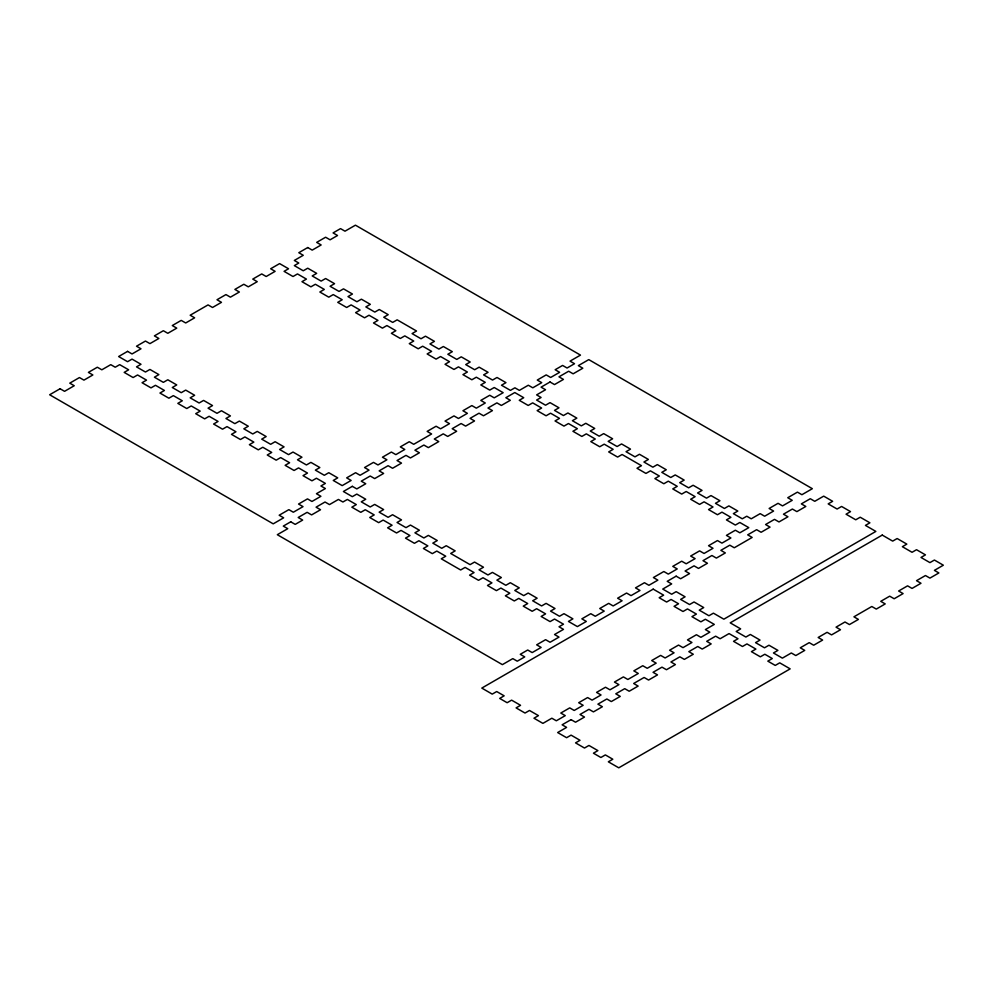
<?xml version="1.0" encoding="UTF-8"?>
<svg xmlns="http://www.w3.org/2000/svg" width="993" height="993" viewBox="0 0 993 993"><rect width="100%" height="100%" fill="white"/><g stroke="black" fill="none" stroke-linecap="round" stroke-linejoin="round"><path stroke-width="1.49" d="M60.089 388.747L49.65 394.767L273.212 523.845L283.65 517.812L279.17 515.23L288.864 509.645L293.332 512.227L303.026 506.629L298.545 504.047L307.495 498.883L311.963 501.465L320.913 496.301L316.432 493.72L325.381 488.556L320.913 485.974L325.381 483.392L316.432 478.229L311.963 480.811L303.026 475.647L307.495 473.065L298.545 467.902L294.077 470.483L285.14 465.32L289.608 462.738L280.671 457.587L276.191 460.169L267.254 455.005L271.722 452.423L262.785 447.26L258.304 449.841L249.367 444.678L253.836 442.096L244.899 436.932L240.43 439.514L231.481 434.351L235.949 431.769L227.012 426.605L222.544 429.187L213.594 424.023L218.063 421.442L209.126 416.278L204.657 418.86L195.708 413.696L200.189 411.114L191.239 405.951L186.771 408.533L177.821 403.369L182.302 400.787L173.353 395.624L168.884 398.205L159.947 393.042L164.416 390.46L155.467 385.296L150.998 387.878L142.061 382.715L146.53 380.133L137.58 374.969L133.112 377.551L124.175 372.387L128.643 369.806L119.694 364.654L115.225 367.224L110.757 364.654L101.82 369.806L97.339 367.224L88.402 372.387L92.87 374.969L83.933 380.133L79.452 377.551L69.771 383.149L74.239 385.731L64.557 391.329L60.089 388.747M127.576 351.373L118.639 356.537L127.576 361.7L132.044 359.118L140.994 364.282L136.513 366.864L145.462 372.027L149.931 369.446L158.88 374.609L154.399 377.191L163.349 382.355L167.817 379.773L176.754 384.936L172.286 387.518L181.235 392.682L185.703 390.1L194.64 395.264L190.172 397.845L199.121 402.997L203.59 400.415L212.527 405.578L208.058 408.16L216.995 413.324L221.476 410.742L230.413 415.906L225.945 418.487L234.882 423.651L239.363 421.069L248.3 426.233L243.831 428.815L252.768 433.978L257.249 431.396L266.186 436.56L261.718 439.142L270.655 444.305L275.123 441.724L284.072 446.887L279.604 449.469L288.541 454.633L293.009 452.051L301.959 457.214L297.49 459.796L306.427 464.96L310.896 462.378L319.845 467.542L315.364 470.123L324.314 475.287L328.782 472.705L337.732 477.869L333.251 480.451L342.2 485.614L351.137 480.451L346.669 477.869L355.606 472.705L360.087 475.287L369.024 470.123L364.555 467.542L373.492 462.378L377.973 464.96L386.91 459.796L382.442 457.214L391.379 452.051L395.847 454.633L404.796 449.469L400.328 446.887L409.265 441.724L413.733 444.305L431.62 433.978L427.151 431.396L436.088 426.233L440.569 428.815L449.506 423.651L445.038 421.069L453.975 415.906L458.456 418.487L467.393 413.324L462.924 410.742L471.861 405.578L476.33 408.16L485.279 402.997L480.811 400.415L489.748 395.264L494.216 397.845L503.166 392.682L494.216 387.518L489.748 390.1L480.811 384.936L485.279 382.355L476.33 377.191L471.861 379.773L462.924 374.609L467.393 372.027L458.456 366.864L453.975 369.446L445.038 364.282L449.506 361.7L440.569 356.537L436.088 359.118L427.151 353.955L431.62 351.373L422.683 346.209L418.214 348.791L409.265 343.628L413.733 341.046L404.796 335.882L400.328 338.464L391.379 333.3L395.847 330.719L386.91 325.555L382.442 328.137L373.492 322.973L377.973 320.391L369.024 315.228L364.555 317.81L355.606 312.646L360.087 310.064L351.137 304.901L346.669 307.482L337.732 302.331L342.2 299.749L333.251 294.586L328.782 297.168L319.845 292.004L324.314 289.422L315.364 284.259L310.896 286.84L301.959 281.677L306.427 279.095L297.49 273.931L293.009 276.513L284.072 271.35L288.541 268.768L279.604 263.604L270.655 268.768L275.123 271.35L266.186 276.513L261.718 273.931L252.768 279.095L257.249 281.677L248.3 286.84L243.831 284.259L234.882 289.422L239.363 292.004L230.413 297.168L225.945 294.586L216.995 299.749L221.476 302.331L212.527 307.482L208.058 304.901L190.172 315.228L194.64 317.81L185.703 322.973L181.235 320.391L172.286 325.555L176.754 328.137L167.817 333.3L163.349 330.719L154.399 335.882L158.88 338.464L149.931 343.628L145.462 341.046L136.513 346.209L140.994 348.791L132.044 353.955L127.576 351.373M307.731 247.542L298.794 252.706L303.262 255.288L294.325 260.451L298.794 263.033L294.325 265.615L303.262 270.779L307.731 268.197L316.68 273.36L312.212 275.942L321.149 281.106L325.617 278.524L334.567 283.688L330.086 286.269L339.035 291.433L343.504 288.851L352.453 294.015L347.972 296.597L356.921 301.76L361.39 299.178L370.327 304.342L365.858 306.924L374.808 312.087L379.276 309.506L388.213 314.669L383.745 317.251L392.694 322.415L397.163 319.833L416.539 331.017L412.07 333.598L421.007 338.762L425.476 336.18L434.425 341.344L429.944 343.926L438.894 349.089L443.362 346.507L452.311 351.671L447.831 354.253L456.78 359.416L461.249 356.835L470.185 361.998L465.717 364.58L474.666 369.731L479.135 367.162L488.072 372.313L483.603 374.895L492.553 380.058L497.021 377.477L505.958 382.64L501.49 385.222L510.427 390.386L514.908 387.804L519.376 390.386L528.313 385.222L532.794 387.804L541.731 382.64L537.263 380.058L546.2 374.895L550.668 377.477L559.618 372.313L555.149 369.731L562.597 365.436L567.065 368.018L574.525 363.711L570.044 361.129L580.483 355.109L355.432 225.175L344.993 231.195L340.525 228.613L333.077 232.921L337.546 235.502L330.086 239.809L325.617 237.228L316.68 242.379L321.149 244.961L312.212 250.124L307.731 247.542M290.738 521.797L283.29 526.104L287.759 528.686L277.32 534.706L502.384 664.64L512.81 658.62L517.279 661.201L524.738 656.894L520.27 654.313L527.717 650.005L532.186 652.587L541.135 647.424L536.654 644.842L545.604 639.678L550.072 642.26L559.009 637.096L554.541 634.527L563.49 629.363L559.009 626.782L563.49 624.2L554.541 619.036L550.072 621.618L541.135 616.454L545.604 613.873L536.654 608.709L532.186 611.291L523.249 606.127L527.717 603.545L518.768 598.382L514.3 600.964L505.363 595.8L509.831 593.218L500.894 588.055L496.413 590.636L487.476 585.473L491.945 582.891L483.008 577.727L478.527 580.309L469.59 575.146L474.058 572.564L465.121 567.4L460.653 569.982L441.277 558.798L445.745 556.217L436.796 551.053L432.327 553.635L423.39 548.471L427.859 545.889L418.909 540.726L414.441 543.308L405.504 538.144L409.972 535.562L401.035 530.399L396.555 532.98L387.618 527.817L392.086 525.235L383.149 520.071L378.668 522.653L369.731 517.49L374.2 514.908L365.263 509.744L360.794 512.326L351.845 507.175L356.313 504.593L347.376 499.429L342.908 502.011L338.427 499.429L329.49 504.593L325.021 502.011L316.072 507.175L320.553 509.744L311.603 514.908L307.135 512.326L298.185 517.49L302.666 520.071L295.206 524.378L290.738 521.797M352.329 486.334L343.392 491.498L352.329 496.661L356.797 494.08L365.747 499.243L361.266 501.825L370.215 506.989L374.684 504.407L383.633 509.57L379.152 512.152L388.102 517.316L392.57 514.734L401.507 519.898L397.039 522.479L405.988 527.643L410.457 525.061L419.394 530.225L414.925 532.807L423.874 537.97L428.343 535.388L437.28 540.552L432.811 543.134L441.748 548.297L446.229 545.716L455.166 550.879L450.698 553.461L470.074 564.645L474.542 562.063L483.492 567.226L479.011 569.808L487.96 574.972L492.429 572.39L501.366 577.554L496.897 580.135L505.847 585.299L510.315 582.717L519.252 587.881L514.784 590.463L523.733 595.626L528.202 593.044L537.139 598.208L532.67 600.777L541.607 605.941L546.088 603.359L555.025 608.523L550.556 611.105L559.493 616.268L563.974 613.686L572.911 618.85L568.443 621.432L577.38 626.595L586.329 621.432L581.848 618.85L590.798 613.686L595.266 616.268L604.216 611.105L599.735 608.523L608.684 603.359L613.153 605.941L622.09 600.777L617.621 598.208L626.571 593.044L631.039 595.626L639.976 590.463L635.508 587.881L644.457 582.717L648.925 585.299L657.862 580.135L653.394 577.554L663.833 571.521L668.301 574.103L677.238 568.939L672.77 566.37L681.707 561.206L686.188 563.788L695.125 558.625L690.656 556.043L699.593 550.879L704.074 553.461L713.011 548.297L708.543 545.716L717.48 540.552L721.948 543.134L730.898 537.97L726.429 535.388L735.366 530.225L739.835 532.807L748.784 527.643L739.835 522.479L735.366 525.061L726.429 519.898L730.898 517.316L721.948 512.152L717.48 514.734L708.543 509.57L713.011 506.989L704.074 501.825L699.593 504.407L690.656 499.243L695.125 496.661L686.188 491.498L681.707 494.08L672.77 488.916L677.238 486.334L668.301 481.171L663.833 483.752L654.884 478.589L659.352 476.007L650.415 470.856L645.946 473.425L636.997 468.274L641.466 465.692L622.09 454.496L617.621 457.078L608.684 451.914L613.153 449.332L604.216 444.169L599.735 446.751L590.798 441.587L595.266 439.018L586.329 433.854L581.848 436.436L572.911 431.272L577.38 428.691L568.443 423.527L563.974 426.109L555.025 420.945L559.493 418.363L550.556 413.2L546.088 415.782L537.139 410.618L541.607 408.036L532.67 402.873L528.202 405.454L519.252 400.291L523.733 397.709L514.784 392.545L505.847 397.709L510.315 400.291L501.366 405.454L496.897 402.873L487.96 408.036L492.429 410.618L483.492 415.782L479.011 413.2L470.074 418.363L474.542 420.945L465.605 426.109L461.124 423.527L452.187 428.691L456.656 431.272L447.719 436.436L443.25 433.854L434.301 439.018L438.769 441.587L428.343 447.62L423.874 445.038L414.925 450.201L419.394 452.783L410.457 457.947L405.988 455.365L397.039 460.529L401.507 463.11L392.57 468.274L388.102 465.692L379.152 470.856L383.633 473.425L374.684 478.589L370.215 476.007L361.266 481.171L365.747 483.752L356.797 488.916L352.329 486.334M550.023 381.995L541.086 387.158L545.554 389.74L536.617 394.891L541.086 397.473L536.617 400.055L545.554 405.218L550.023 402.637L558.972 407.8L554.504 410.382L563.441 415.546L567.909 412.964L576.859 418.127L572.39 420.709L581.327 425.873L585.796 423.291L594.745 428.455L590.264 431.036L599.213 436.2L603.682 433.618L612.631 438.782L608.15 441.364L617.1 446.527L621.568 443.945L630.505 449.109L626.037 451.691L634.986 456.854L639.455 454.273L648.392 459.436L643.923 462.018L652.873 467.182L657.341 464.6L666.278 469.763L661.81 472.345L670.747 477.509L675.228 474.927L684.165 480.091L679.696 482.672L688.633 487.824L693.114 485.254L702.051 490.405L697.582 492.987L706.519 498.151L710.988 495.569L719.937 500.733L715.469 503.314L724.406 508.478L728.874 505.896L737.824 511.06L733.355 513.642L742.292 518.805L746.761 516.223L751.229 518.805L760.179 513.642L764.647 516.223L773.597 511.06L769.116 508.478L778.065 503.314L782.534 505.896L792.228 500.311L787.747 497.729L797.441 492.131L801.91 494.713L812.348 488.693L588.775 359.615L578.348 365.635L582.817 368.217L573.135 373.815L568.654 371.233L558.972 376.831L563.441 379.413L554.504 384.576L550.023 381.995M653.195 589.134L481.804 688.087L492.23 694.119L496.711 691.538L504.159 695.832L499.69 698.414L507.138 702.721L511.606 700.139L520.555 705.303L516.087 707.885L525.024 713.048L529.492 710.467L538.442 715.63L533.961 718.212L542.91 723.376L551.847 718.212L556.328 720.794L565.265 715.63L560.797 713.048L569.734 707.885L574.202 710.467L583.152 705.303L578.683 702.721L587.62 697.558L592.089 700.139L601.038 694.976L596.57 692.394L605.507 687.23L609.975 689.812L618.924 684.649L614.444 682.067L623.393 676.903L627.861 679.485L638.3 673.465L633.819 670.883L642.769 665.72L647.237 668.301L656.187 663.138L651.706 660.556L660.655 655.392L665.124 657.974L674.061 652.811L669.592 650.229L678.542 645.065L683.01 647.647L691.947 642.483L687.479 639.902L696.428 634.738L700.897 637.32L709.834 632.156L705.365 629.574L714.302 624.411L705.365 619.247L700.897 621.829L691.947 616.665L696.428 614.084L687.479 608.932L683.01 611.502L674.061 606.351L678.542 603.769L671.082 599.462L666.613 602.043L659.166 597.736L663.634 595.155L653.195 589.134M676.146 576.163L667.209 581.327L671.678 583.909L662.741 589.072L671.678 594.236L676.146 591.654L685.096 596.818L680.615 599.4L689.564 604.551L694.033 601.969L703.727 607.567L699.246 610.149L708.94 615.747L713.408 613.165L723.847 619.185L875.863 531.416L865.437 525.396L869.905 522.814L860.211 517.216L855.743 519.798L846.061 514.2L850.529 511.618L841.592 506.455L837.111 509.037L828.174 503.885L832.643 501.304L823.706 496.14L814.756 501.304L810.288 498.722L801.351 503.885L805.82 506.455L796.87 511.618L792.402 509.037L783.465 514.2L787.933 516.782L778.984 521.946L774.515 519.364L765.578 524.527L770.047 527.109L761.11 532.273L756.629 529.691L747.692 534.855L752.16 537.436L734.274 547.764L729.805 545.182L720.868 550.345L725.337 552.927L716.387 558.091L711.919 555.509L702.982 560.673L707.45 563.254L698.501 568.418L694.033 565.836L685.096 571L689.564 573.582L680.615 578.745L676.146 576.163M882.243 535.078L730.215 622.847L740.654 628.879L736.185 631.461L745.867 637.047L750.336 634.465L760.03 640.063L755.561 642.645L764.498 647.808L768.967 645.227L777.916 650.39L773.448 652.972L782.385 658.136L791.322 652.972L795.803 655.554L804.74 650.39L800.271 647.808L809.208 642.645L813.689 645.227L822.626 640.063L818.158 637.481L827.095 632.318L831.563 634.899L840.512 629.736L836.044 627.154L844.981 621.99L849.449 624.572L858.399 619.409L853.93 616.827L871.804 606.5L876.285 609.081L885.222 603.918L880.754 601.336L889.691 596.172L894.172 598.754L903.109 593.591L898.64 591.009L907.577 585.845L912.046 588.427L920.995 583.263L916.527 580.682L925.464 575.53L929.932 578.112L938.881 572.949L934.413 570.367L943.35 565.203L934.413 560.04L929.932 562.621L920.995 557.458L925.464 554.876L916.527 549.712L912.046 552.294L902.364 546.696L906.832 544.114L897.151 538.529L892.67 541.111L882.243 535.078M571.074 719.64L562.125 724.803L566.606 727.385L557.656 732.549L566.606 737.712L571.074 735.13L580.011 740.294L575.543 742.876L584.492 748.039L588.961 745.458L597.898 750.621L593.429 753.19L600.877 757.498L605.358 754.916L612.805 759.223L608.337 761.805L618.763 767.825L790.167 668.872L779.728 662.84L775.26 665.422L767.812 661.127L772.281 658.545L764.833 654.238L760.353 656.82L751.416 651.656L755.884 649.074L746.947 643.911L742.466 646.493L733.529 641.329L737.998 638.747L729.061 633.584L720.111 638.747L715.643 636.165L706.706 641.329L711.174 643.911L702.225 649.074L697.756 646.493L688.819 651.656L693.288 654.238L684.351 659.402L679.87 656.82L670.933 661.983L675.401 664.565L666.464 669.729L661.983 667.147L653.046 672.311L657.515 674.892L648.578 680.056L644.109 677.474L633.671 683.494L638.139 686.076L629.202 691.24L624.734 688.658L615.784 693.822L620.253 696.403L611.316 701.567L606.847 698.985L597.898 704.149L602.379 706.731L593.429 711.894L588.961 709.312L580.011 714.476L584.492 717.058L575.543 722.221L571.074 719.64"/></g></svg>
